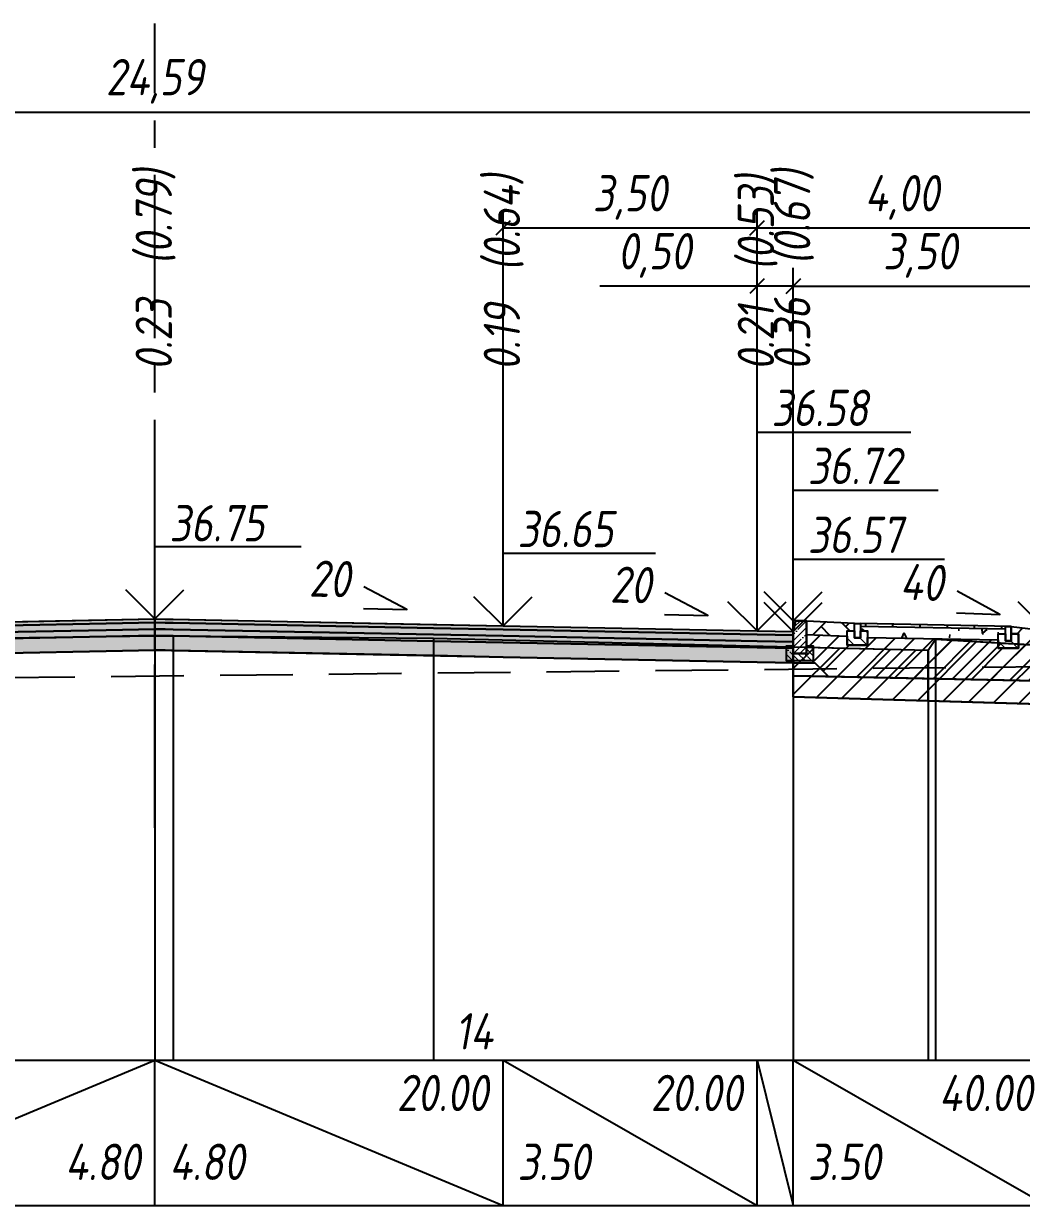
# Model space of a CAD drawing. Extents: x -717 to 1451, y -133302 to 233.
# Drawn here: x 190.2 to 259, y -111104 to -111022.5 of the extents above; entities that cross this region are included whole.
import ezdxf
from ezdxf.enums import TextEntityAlignment as Align

# ---------------------------------------------------------------- set-up
doc = ezdxf.new("R2010")
doc.units = 0
doc.linetypes.add('осевая2', pattern=[1.125, 0.75, -0.125, 0.125, -0.125])
doc.linetypes.add('штриховая', pattern=[0.75, 0.5, -0.25])
for name, color, linetype in [('Интерполированный поперечник', 2, 'Continuous'), ('КОД_399', 252, 'Continuous'), ('Код_514', 1, 'Continuous'), ('Контур_0', 7, 'Continuous'), ('Контур_2660', 7, 'Continuous'), ('Контур_400', 7, 'Continuous'), ('Контур_508', 7, 'Continuous'), ('Контур_512', 7, 'Continuous'), ('Контур_513', 7, 'Continuous'), ('Красный поперечник', 1, 'Continuous'), ('Объём_2501', 7, 'Continuous'), ('Объём_2650', 7, 'Continuous'), ('Объём_2660', 7, 'Continuous'), ('Ось', 1, 'осевая2'), ('Откосы', 7, 'Continuous'), ('Отметки покрытия', 7, 'Continuous'), ('Рабочие отметки', 7, 'Continuous'), ('Рабочие отметки доп.', 7, 'Continuous'), ('Слои выравнивания', 7, 'Continuous'), ('Таблица', 7, 'Continuous'), ('Уклоны проезжей части', 7, 'Continuous'), ('Черный поперечник', 3, 'Continuous')]:
    doc.layers.add(name, color=color, linetype=linetype)
for name, color, linetype, true_color in [('Контур_2540', 2, 'Continuous', 0xffff00), ('Контур_2570', 7, 'Continuous', 0x80ff00), ('Контур_2725', 7, 'Continuous', 0x323232), ('Контур_2760', 7, 'Continuous', 0x323232), ('Контур_2761', 7, 'Continuous', 0x323232), ('Контур_2762', 7, 'Continuous', 0x323232), ('Контур_2763', 7, 'Continuous', 0x323232), ('Контур_402', 7, 'Continuous', 0xff6464), ('Объём_2520', 7, 'Continuous', 0x80ffff), ('Объём_2540', 2, 'Continuous', 0xffff00), ('Объём_2563', 7, 'Continuous', 0xff8000), ('Объём_2600', 7, 'Continuous', 0x808000), ('Объём_2746', 2, 'Continuous', 0xffff00)]:
    doc.layers.add(name, color=color, linetype=linetype, true_color=true_color)
doc.styles.get("Standard").update_dxf_attribs({"font": 'txt', "height": 2.5})
doc.styles.add('М', font='romand.shx', dxfattribs={"width": 0.8, "oblique": 10, "height": 2.5})
doc.dimstyles.new('ISO-25', dxfattribs={"dimtxt": 2.5, "dimasz": 2.5, "dimexe": 1.25, "dimexo": 0.625, "dimtad": 1, "dimtxsty": 'Standard', "dimcen": 2.5, "dimadec": 0, "dimazin": 0, "dimtfac": 1, "dimtmove": 0, "dimatfit": 3, "dimfxl": 1, "dimarcsym": 0})

# ---------------------------------------------------------------- blocks, each defined once
blk = doc.blocks.new('_Oblique')
at = {"color": 0, "linetype": 'ByBlock', "lineweight": -2}
blk.add_line((-0.5, -0.5), (0.5, 0.5), dxfattribs=at)
blk = doc.blocks.new('*D3607')
at = {"color": 0, "lineweight": -2, "transparency": 16777216}
for p, q in [((243.276, -111063.893), (243.276, -111039.388)), ((260.776, -111063.843), (260.776, -111039.388)), ((243.276, -111040.638), (260.776, -111040.638))]:
    blk.add_line(p, q, dxfattribs=at)
at = {"layer": 'Defpoints', "color": 0, "transparency": 16777216}
for p in [(260.776, -111040.638), (243.276, -111064.518), (260.776, -111064.468)]:
    blk.add_point(p, dxfattribs=at)
at = {"color": 0, "lineweight": -2, "transparency": 16777216, "rotation": 180}
blk.add_blockref('_Oblique', (243.276, -111040.638), dxfattribs=at)
at = {"color": 0, "lineweight": -2, "transparency": 16777216}
blk.add_blockref('_Oblique', (260.776, -111040.638), dxfattribs=at)
at = {"color": 0, "transparency": 16777216, "insert": (252.026, -111038.525), "char_height": 2.5, "width": 9.58333, "attachment_point": 5, "style": 'М'}
blk.add_mtext('3,50', dxfattribs=at)
blk = doc.blocks.new('*D3609')
at = {"color": 0, "lineweight": -2, "transparency": 16777216}
for p, q in [((240.776, -111063.843), (240.776, -111039.388)), ((243.276, -111063.893), (243.276, -111039.388)), ((240.776, -111040.638), (229.957, -111040.638)), ((243.276, -111040.638), (240.776, -111040.638))]:
    blk.add_line(p, q, dxfattribs=at)
at = {"layer": 'Defpoints', "color": 0, "transparency": 16777216}
for p in [(243.276, -111040.638), (240.776, -111064.468), (243.276, -111064.518)]:
    blk.add_point(p, dxfattribs=at)
at = {"color": 0, "lineweight": -2, "transparency": 16777216, "rotation": 180}
blk.add_blockref('_Oblique', (240.776, -111040.638), dxfattribs=at)
at = {"color": 0, "lineweight": -2, "transparency": 16777216}
blk.add_blockref('_Oblique', (243.276, -111040.638), dxfattribs=at)
at = {"color": 0, "transparency": 16777216, "insert": (233.718, -111038.525), "char_height": 2.5, "width": 9.16667, "attachment_point": 5, "style": 'М'}
blk.add_mtext('0,50', dxfattribs=at)
blk = doc.blocks.new('*D3611')
at = {"color": 0, "lineweight": -2, "transparency": 16777216}
for p, q in [((223.276, -111063.493), (223.276, -111035.388)), ((240.776, -111063.843), (240.776, -111035.388)), ((240.776, -111036.638), (223.276, -111036.638))]:
    blk.add_line(p, q, dxfattribs=at)
at = {"layer": 'Defpoints', "color": 0, "transparency": 16777216}
for p in [(223.276, -111036.638), (223.276, -111064.118), (240.776, -111064.468)]:
    blk.add_point(p, dxfattribs=at)
at = {"color": 0, "lineweight": -2, "transparency": 16777216, "rotation": 180}
blk.add_blockref('_Oblique', (223.276, -111036.638), dxfattribs=at)
at = {"color": 0, "lineweight": -2, "transparency": 16777216}
blk.add_blockref('_Oblique', (240.776, -111036.638), dxfattribs=at)
at = {"color": 0, "transparency": 16777216, "insert": (232.026, -111034.525), "char_height": 2.5, "width": 9.58333, "attachment_point": 5, "style": 'М'}
blk.add_mtext('3,50', dxfattribs=at)
blk = doc.blocks.new('*D3612')
at = {"color": 0, "lineweight": -2, "transparency": 16777216}
for p, q in [((240.776, -111063.843), (240.776, -111035.388)), ((260.776, -111064.593), (260.776, -111035.388)), ((260.776, -111036.638), (240.776, -111036.638))]:
    blk.add_line(p, q, dxfattribs=at)
at = {"layer": 'Defpoints', "color": 0, "transparency": 16777216}
for p in [(240.776, -111036.638), (240.776, -111064.468), (260.776, -111065.218)]:
    blk.add_point(p, dxfattribs=at)
at = {"color": 0, "lineweight": -2, "transparency": 16777216, "rotation": 180}
blk.add_blockref('_Oblique', (240.776, -111036.638), dxfattribs=at)
at = {"color": 0, "lineweight": -2, "transparency": 16777216}
blk.add_blockref('_Oblique', (260.776, -111036.638), dxfattribs=at)
at = {"color": 0, "transparency": 16777216, "insert": (250.776, -111034.525), "char_height": 2.5, "width": 9.16667, "attachment_point": 5, "style": 'М'}
blk.add_mtext('4,00', dxfattribs=at)
blk = doc.blocks.new('*D3614')
at = {"color": 0, "lineweight": -2, "transparency": 16777216}
for p, q in [((137.811, -111064.593), (137.811, -111027.388)), ((260.776, -111064.593), (260.776, -111027.388)), ((137.811, -111028.638), (260.776, -111028.638))]:
    blk.add_line(p, q, dxfattribs=at)
at = {"layer": 'Defpoints', "color": 0, "transparency": 16777216}
for p in [(260.776, -111028.638), (137.811, -111065.218), (260.776, -111065.218)]:
    blk.add_point(p, dxfattribs=at)
at = {"color": 0, "lineweight": -2, "transparency": 16777216, "rotation": 180}
blk.add_blockref('_Oblique', (137.811, -111028.638), dxfattribs=at)
at = {"color": 0, "lineweight": -2, "transparency": 16777216}
blk.add_blockref('_Oblique', (260.776, -111028.638), dxfattribs=at)
at = {"color": 0, "transparency": 16777216, "insert": (199.293, -111026.525), "char_height": 2.5, "width": 12.5, "attachment_point": 5, "style": 'М'}
blk.add_mtext('24,59', dxfattribs=at)
blk = doc.blocks.new('БР100.30.18')
at = {"linetype": 'Continuous', "lineweight": 13}
h = blk.add_hatch(dxfattribs=at)
h.set_pattern_fill('ANSI35', scale=5)
h.set_pattern_definition([(45, (-1504.996, -4799.2297), (-0.88388348, 0.88388348), []), (45, (-1504.1121, -4799.2297), (-0.88388348, 0.88388348), [1.5625, -0.3125, 0, -0.3125])])
h.paths.add_polyline_path([(0.3, 3.47), (1.8, 3.47), (1.8, -1.03), (0, -1.03), (0, 1.97)])
h = blk.add_hatch(dxfattribs=at)
h.set_pattern_fill('ANSI35', scale=5, angle=90)
h.set_pattern_definition([(135, (-1504.996, -4800.7297), (-0.88388348, -0.88388348), []), (135, (-1504.996, -4799.8458), (-0.88388348, -0.88388348), [1.5625, -0.3125, 0, -0.3125])])
h.paths.add_polyline_path([(-1, -0.03), (0, -0.03), (0, -1.03), (1.8, -1.03), (1.8, -0.03), (2.8, -0.03), (2.8, -2.03), (-1, -2.03)])
at = {"color": 7, "lineweight": 30}
blk.add_lwpolyline([(1.8, -1.03), (0, -1.03), (0, 1.97), (0.3, 3.47), (1.8, 3.47)], close=True, dxfattribs=at)
at = {"linetype": 'Continuous'}
blk.add_lwpolyline([(0, -0.03), (-1, -0.03), (-1, -2.03), (2.8, -2.03), (2.8, -0.03), (1.8, -0.03)], dxfattribs=at)

msp = doc.modelspace()

# ---------------------------------------------------------------- hatches: boundary and pattern name
at = {"linetype": 'Continuous'}
h = msp.add_hatch(dxfattribs=at)
h.set_pattern_fill('AR-HBONE', color=253, scale=0.3)
h.set_pattern_definition([(45, (-51.7962, -116869.7397), (0, 1.69705627), [3.6, -1.2]), (135, (-50.9477, -116868.8912), (1e-16, 1.69705627), [3.6, -1.2])])
h.paths.add_polyline_path([(247.897, -111063.89), (247.897, -111064.89), (247.897, -111064.89)])
h.paths.add_polyline_path([(244.176, -111063.741), (247.497, -111063.89), (247.497, -111064.39), (246.997, -111064.39), (246.997, -111064.769), (244.175, -111064.642)])
h = msp.add_hatch(dxfattribs=at)
h.set_pattern_fill('ANSI31', color=256, scale=15, angle=45, style=0)
h.set_pattern_definition([(90, (-1664.2325, -116017.5212), (-1.875, 3e-16), [])])
h.paths.add_polyline_path([(257.892, -111064.096), (247.897, -111063.89), (247.897, -111064.09), (257.892, -111064.289)])
at = {"linetype": 'Continuous', "lineweight": 13}
h = msp.add_hatch(dxfattribs=at)
h.set_pattern_fill('ANSI35', scale=5, angle=90)
h.set_pattern_definition([(135, (-1620.187, -45336.2622), (-0.883883476, -0.883883476), []), (135, (-1620.187, -45335.3783), (-0.883883476, -0.883883476), [1.5625, -0.3125, 0, -0.3125])])
h.paths.add_polyline_path([(246.997, -111064.39), (247.496, -111064.39), (247.497, -111064.89), (247.897, -111064.89), (247.897, -111064.39), (248.397, -111064.39), (248.397, -111065.39), (246.997, -111065.39)])
h = msp.add_hatch(dxfattribs=at)
h.set_pattern_fill('ANSI35', scale=5, angle=90)
h.set_pattern_definition([(135, (-1609.7915, -45336.4683), (-0.883883476, -0.883883476), []), (135, (-1609.7915, -45335.5844), (-0.883883476, -0.883883476), [1.5625, -0.3125, 0, -0.3125])])
h.paths.add_polyline_path([(257.392, -111064.596), (257.892, -111064.596), (257.892, -111065.096), (258.292, -111065.096), (258.292, -111064.596), (258.792, -111064.596), (258.792, -111065.596), (257.392, -111065.596)])
at = {"layer": 'КОД_399'}
h = msp.add_hatch(dxfattribs=at)
h.set_pattern_fill('AR-CONC', scale=0.7, angle=45, style=0)
h.set_pattern_definition([(95, (-1664.3144, -116017.6105), (3.860864, 3.2396496), [0.525, -5.775]), (40, (-1664.3144, -116017.6105), (-4.409945, 3.036377), [0.42, -4.62]), (145.45144, (-1663.9927, -116017.3405), (-0.549081, 6.2760265), [0.4461813, -4.907995]), (91.1842, (-1665.3044, -116016.6205), (6.101854, 4.4632964), [0.7875, -8.6625]), (141.63564, (-1664.796, -116016.2486), (-0.1953, 9.447982), [0.669272, -7.361996]), (36.18416, (-1665.304, -116016.6205), (-0.1953, 9.447982), [0.63, -6.93]), (66, (-1664.562, -116016.373), (4.947401, 0.9616773), [0.525, -5.775]), (11, (-1664.562, -116016.373), (-2.38496, 4.793659), [0.42, -4.62]), (116.45144, (-1664.1496, -116016.293), (2.562441, 5.7553363), [0.4461813, -4.907995]), (82.5, (-1664.3144, -116017.6105), (-1.5875523, 1.7079287), [0, -4.564, 0, -4.69, 0, -4.6375]), (52.5, (-1664.3144, -116017.6105), (-0.6501106, 3.2543661), [0, -2.674, 0, -4.459, 0, -1.7675]), (12.5, (-1665.4182, -116018.7143), (2.7539272, 2.5306453), [0, -1.75, 0, -5.46, 0, -7.245]), (2.5, (-1665.9132, -116019.2092), (2.3911299, 3.3821186), [0, -2.275, 0, -3.626, 0, -5.145])])
h.paths.add_polyline_path([(257.392, -111064.596), (257.892, -111064.596), (257.892, -111064.289), (247.897, -111064.09), (247.897, -111064.39), (248.397, -111064.39), (248.397, -111064.85), (257.392, -111065.029)])
at = {"layer": 'Объём_2563'}
h = msp.add_hatch(dxfattribs=at)
h.set_pattern_fill('ANSI31', color=256, scale=0.3)
h.paths.add_polyline_path([(153.811, -111066.635), (152.892, -111067.554), (132.476, -111067.962), (137.811, -111064.405), (140.294, -111064.096), (140.294, -111064.596), (139.794, -111064.596), (139.794, -111065.596), (141.194, -111065.596), (141.194, -111065.029), (150.19, -111064.851), (150.19, -111065.39), (151.59, -111065.39), (151.59, -111064.769), (154.411, -111064.642), (154.412, -111065.456), (153.912, -111065.457), (153.913, -111066.457), (155.311, -111066.455), (155.311, -111066.605)])
h.paths.add_polyline_path([(264.389, -111067.928), (245.694, -111067.554), (244.776, -111066.635), (243.276, -111066.605), (243.276, -111066.455), (244.674, -111066.457), (244.675, -111065.457), (244.175, -111065.456), (244.175, -111064.642), (246.997, -111064.769), (246.997, -111065.39), (248.397, -111065.39), (248.397, -111064.85), (257.392, -111065.029), (257.392, -111065.596), (258.792, -111065.596), (258.792, -111064.596), (258.292, -111064.596), (258.292, -111064.096), (260.776, -111064.405), (264.389, -111066.814)])
at = {"layer": 'Объём_2600'}
h = msp.add_hatch(dxfattribs=at)
h.set_pattern_fill('ANSI31', color=6, scale=0.4)
h.paths.add_polyline_path([(114.982, -111069.709), (106.264, -111063.897), (106.418, -111063.908), (109.801, -111065.562), (115.56, -111069.335), (115.844, -111069.709)])
h.paths.add_polyline_path([(155.311, -111068.945), (129.855, -111069.709), (123.552, -111069.709), (124.011, -111069.19), (124.253, -111069.137), (124.342, -111069.018), (129.437, -111067.699), (133.733, -111066.931), (133.733, -111066.181), (138.477, -111065.804), (149.126, -111064.815), (149.627, -111065.565), (155.311, -111065.44)])
h.paths.add_polyline_path([(269.203, -111069.489), (268.731, -111069.489), (268.731, -111069.709), (243.276, -111068.945), (243.276, -111065.51), (252.565, -111065.734), (253.066, -111064.984), (259.647, -111065.356), (265.972, -111065.699), (265.972, -111066.449), (267.979, -111067.127), (271.108, -111067.506), (271.627, -111067.42), (271.627, -111067.872)])
at = {"layer": 'Слои выравнивания'}
for color, points in [(2, [(155.311, -111064.455), (157.811, -111064.405), (168.133, -111064.199), (175.311, -111064.055), (195.924, -111063.643), (199.293, -111063.576), (199.293, -111063.826), (195.924, -111063.893), (175.311, -111064.305), (168.133, -111064.449), (157.811, -111064.655), (155.311, -111064.705)]), (3, [(155.311, -111064.705), (157.811, -111064.655), (168.133, -111064.449), (175.311, -111064.305), (195.924, -111063.893), (199.293, -111063.826), (199.293, -111064.276), (195.924, -111064.343), (175.311, -111064.755), (168.133, -111064.899), (157.811, -111065.105), (155.311, -111065.155)]), (2, [(199.293, -111063.576), (199.999, -111063.59), (200.554, -111063.601), (218.478, -111063.96), (223.276, -111064.055), (240.776, -111064.405), (243.276, -111064.455), (243.276, -111064.705), (240.776, -111064.655), (223.276, -111064.305), (218.478, -111064.21), (200.554, -111063.851), (199.999, -111063.84), (199.293, -111063.826)]), (3, [(199.293, -111063.826), (199.999, -111063.84), (200.554, -111063.851), (218.478, -111064.21), (223.276, -111064.305), (240.776, -111064.655), (243.276, -111064.705), (243.276, -111065.155), (240.776, -111065.105), (223.276, -111064.755), (218.478, -111064.66), (200.554, -111064.301), (199.999, -111064.29), (199.293, -111064.276)]), (4, [(155.311, -111065.155), (157.811, -111065.105), (168.133, -111064.899), (175.311, -111064.755), (195.924, -111064.343), (199.293, -111064.276), (199.293, -111064.726), (195.924, -111064.793), (175.311, -111065.205), (168.133, -111065.349), (157.811, -111065.555), (155.311, -111065.605)]), (5, [(155.311, -111065.605), (157.811, -111065.555), (168.133, -111065.349), (175.311, -111065.205), (195.924, -111064.793), (199.293, -111064.726), (199.293, -111065.726), (195.924, -111065.793), (175.311, -111066.205), (168.133, -111066.349), (157.811, -111066.555), (155.311, -111066.605)]), (4, [(199.293, -111064.276), (199.999, -111064.29), (200.554, -111064.301), (218.478, -111064.66), (223.276, -111064.755), (240.776, -111065.105), (243.276, -111065.155), (243.276, -111065.605), (240.776, -111065.555), (223.276, -111065.205), (218.478, -111065.11), (200.554, -111064.751), (199.999, -111064.74), (199.293, -111064.726)]), (5, [(199.293, -111064.726), (199.999, -111064.74), (200.554, -111064.751), (218.478, -111065.11), (223.276, -111065.205), (240.776, -111065.555), (243.276, -111065.605), (243.276, -111066.605), (240.776, -111066.555), (223.276, -111066.205), (218.478, -111066.11), (200.554, -111065.751), (199.999, -111065.74), (199.293, -111065.726)])]:
    msp.add_hatch(color=color, dxfattribs=at).paths.add_polyline_path(points)

# ---------------------------------------------------------------- linework, layer by layer
for points in [[(247.497, -111063.89), (244.176, -111063.741), (244.175, -111064.642), (246.997, -111064.769), (246.997, -111064.39), (247.497, -111064.39), (247.497, -111063.89)], [(247.497, -111063.89), (247.897, -111063.89), (247.897, -111064.89), (247.497, -111064.89), (247.497, -111063.89)], [(258.292, -111064.096), (247.897, -111063.89)], [(247.897, -111064.39), (248.397, -111064.39), (248.397, -111065.39), (246.997, -111065.39), (246.997, -111064.39), (247.497, -111064.39), (247.497, -111064.89), (247.897, -111064.89), (247.897, -111064.39)], [(257.892, -111064.289), (247.897, -111064.09)], [(248.397, -111064.85), (257.392, -111065.029)], [(258.292, -111064.596), (258.792, -111064.596), (258.792, -111065.596), (257.392, -111065.596), (257.392, -111064.596), (257.892, -111064.596), (257.892, -111065.096), (258.292, -111065.096), (258.292, -111064.596)], [(257.892, -111064.096), (258.292, -111064.096), (258.292, -111065.096), (257.892, -111065.096), (257.892, -111064.096)]]:
    msp.add_lwpolyline(points)
at = {"layer": 'Интерполированный поперечник', "linetype": 'штриховая', "ltscale": 10, "flags": 128}
msp.add_lwpolyline([(121.289, -111068.33), (268.138, -111066.775)], dxfattribs=at)
at = {"layer": 'Код_514'}
for p, q in [((175.311, -111104), (199.293, -111094)), ((199.293, -111104), (199.293, -111094)), ((199.293, -111094), (223.276, -111104)), ((223.276, -111104), (223.276, -111094)), ((223.276, -111094), (240.776, -111104)), ((240.776, -111104), (240.776, -111094)), ((240.776, -111094), (243.276, -111104)), ((243.276, -111104), (243.276, -111094)), ((243.276, -111104), (243.276, -111094)), ((243.276, -111094), (260.776, -111104))]:
    msp.add_line(p, q, dxfattribs=at)
at = {"layer": 'Контур_0', "color": 250, "flags": 128}
for points in [[(243.276, -111067.505), (243.276, -111066.605), (244.776, -111066.635), (245.694, -111067.554), (243.276, -111067.505), (243.276, -111067.505)], [(243.276, -111066.605), (244.776, -111066.635), (245.694, -111067.554), (264.389, -111067.928)]]:
    msp.add_lwpolyline(points, dxfattribs=at)
at = {"layer": 'Контур_2540', "flags": 128}
msp.add_lwpolyline([(268.731, -111069.709), (243.276, -111068.945), (243.276, -111067.505), (264.389, -111067.928), (264.389, -111068.016), (266.597, -111069.489), (268.4, -111069.489), (268.731, -111069.709), (268.731, -111069.709)], dxfattribs=at)
at = {"layer": 'Контур_2570', "flags": 128}
msp.add_lwpolyline([(168.133, -111065.157), (199.293, -111064.749), (200.554, -111064.733), (218.478, -111064.912), (252.565, -111065.734), (253.066, -111064.984), (259.647, -111065.356), (265.972, -111065.699), (265.972, -111066.449), (267.979, -111067.127), (271.108, -111067.506), (271.108, -111067.506), (275.846, -111066.723), (279.835, -111066.618), (286.346, -111066.772), (296.627, -111066.645)], dxfattribs=at)
at = {"layer": 'Контур_2660', "flags": 128}
msp.add_lwpolyline([(243.276, -111068.945), (268.731, -111069.709)], dxfattribs=at)
at = {"layer": 'Контур_2725', "flags": 128}
msp.add_lwpolyline([(155.311, -111066.605), (157.811, -111066.555), (168.133, -111066.349), (175.311, -111066.205), (195.924, -111065.793), (199.293, -111065.726), (199.999, -111065.74), (200.554, -111065.751), (218.478, -111066.11), (223.276, -111066.205), (240.776, -111066.555), (243.276, -111066.605)], dxfattribs=at)
at = {"layer": 'Контур_2760', "flags": 128}
msp.add_lwpolyline([(155.311, -111064.455), (157.811, -111064.405), (168.133, -111064.199), (175.311, -111064.055), (195.924, -111063.643), (199.293, -111063.576), (199.999, -111063.59), (200.554, -111063.601), (218.478, -111063.96), (223.276, -111064.055), (240.776, -111064.405), (243.276, -111064.455)], dxfattribs=at)
at = {"layer": 'Контур_2761', "flags": 128}
msp.add_lwpolyline([(155.311, -111064.705), (157.811, -111064.655), (168.133, -111064.449), (175.311, -111064.305), (195.924, -111063.893), (199.293, -111063.826), (199.999, -111063.84), (200.554, -111063.851), (218.478, -111064.21), (223.276, -111064.305), (240.776, -111064.655), (243.276, -111064.705)], dxfattribs=at)
at = {"layer": 'Контур_2762', "flags": 128}
msp.add_lwpolyline([(155.311, -111065.155), (157.811, -111065.105), (168.133, -111064.899), (175.311, -111064.755), (195.924, -111064.343), (199.293, -111064.276), (199.999, -111064.29), (200.554, -111064.301), (218.478, -111064.66), (223.276, -111064.755), (240.776, -111065.105), (243.276, -111065.155)], dxfattribs=at)
at = {"layer": 'Контур_2763', "flags": 128}
msp.add_lwpolyline([(155.311, -111065.605), (157.811, -111065.555), (168.133, -111065.349), (175.311, -111065.205), (195.924, -111064.793), (199.293, -111064.726), (199.999, -111064.74), (200.554, -111064.751), (218.478, -111065.11), (223.276, -111065.205), (240.776, -111065.555), (243.276, -111065.605)], dxfattribs=at)
at = {"layer": 'Контур_400', "flags": 128}
for points in [[(155.311, -111064.455), (157.811, -111064.405), (157.811, -111064.405), (157.811, -111064.405), (157.811, -111064.405), (157.811, -111064.405), (157.811, -111064.405), (175.311, -111064.055), (199.293, -111063.576)], [(199.293, -111063.576), (223.276, -111064.055), (240.776, -111064.405), (240.776, -111064.405), (240.776, -111064.405), (240.776, -111064.405), (240.776, -111064.405), (240.776, -111064.405), (243.276, -111064.455)]]:
    msp.add_lwpolyline(points, dxfattribs=at)
at = {"layer": 'Контур_402', "flags": 128}
msp.add_lwpolyline([(129.855, -111069.709), (155.311, -111068.945), (155.311, -111066.605), (199.293, -111065.726), (243.276, -111066.605), (243.276, -111068.945), (268.731, -111069.709)], dxfattribs=at)
at = {"layer": 'Контур_508', "flags": 128}
msp.add_lwpolyline([(105, -111063.054), (117.669, -111071.5), (117.669, -111072.702), (121.116, -111075), (121.419, -111075), (123.419, -111075), (123.722, -111075), (127.169, -111072.702), (127.169, -111071.5), (129.855, -111069.709), (155.311, -111068.945), (155.311, -111066.605), (199.293, -111065.726), (243.276, -111066.605), (243.276, -111068.945), (268.731, -111069.709), (268.731, -111069.489), (268.9, -111069.489), (269.203, -111069.489), (271.627, -111067.872)], dxfattribs=at)
at = {"layer": 'Контур_512', "flags": 128}
msp.add_lwpolyline([(243.276, -111068.945), (268.731, -111069.709), (268.731, -111069.489), (268.9, -111069.489), (269.203, -111069.489), (271.627, -111067.872)], dxfattribs=at)
at = {"layer": 'Контур_513', "flags": 128}
msp.add_lwpolyline([(105, -111063.054), (117.669, -111071.5), (117.669, -111072.702), (121.116, -111075), (121.419, -111075), (123.419, -111075), (123.722, -111075), (127.169, -111072.702), (127.169, -111071.5), (129.855, -111069.709), (155.311, -111068.945), (155.311, -111066.605), (199.293, -111065.726), (243.276, -111066.605), (243.276, -111068.945), (268.731, -111069.709), (268.731, -111069.489), (268.9, -111069.489), (269.203, -111069.489), (271.627, -111067.872)], dxfattribs=at)
at = {"layer": 'Красный поперечник'}
for p, q in [((175.311, -111064.055), (199.293, -111063.576)), ((199.293, -111063.576), (223.276, -111064.055)), ((223.276, -111064.055), (240.776, -111064.405)), ((240.776, -111064.405), (243.276, -111064.455)), ((243.276, -111068.945), (243.276, -111094))]:
    msp.add_line(p, q, dxfattribs=at)
at = {"layer": 'Объём_2501', "flags": 128}
for points in [[(155.311, -111064.455), (157.811, -111064.405), (157.811, -111064.405), (157.811, -111064.405), (157.811, -111064.405), (157.811, -111064.405), (157.811, -111064.405), (175.311, -111064.055), (199.293, -111063.576)], [(199.293, -111063.576), (223.276, -111064.055), (240.776, -111064.405), (240.776, -111064.405), (240.776, -111064.405), (240.776, -111064.405), (240.776, -111064.405), (240.776, -111064.405), (243.276, -111064.455)]]:
    msp.add_lwpolyline(points, dxfattribs=at)
at = {"layer": 'Объём_2520', "color": 250, "flags": 128}
msp.add_lwpolyline([(243.276, -111067.505), (243.276, -111066.605), (244.776, -111066.635), (245.694, -111067.554), (243.276, -111067.505), (243.276, -111067.505)], dxfattribs=at)
at = {"layer": 'Объём_2540', "flags": 128}
msp.add_lwpolyline([(268.731, -111069.709), (243.276, -111068.945), (243.276, -111067.505), (264.389, -111067.928), (264.389, -111068.016), (266.597, -111069.489), (268.4, -111069.489), (268.731, -111069.709), (268.731, -111069.709)], dxfattribs=at)
at = {"layer": 'Объём_2563', "color": 250, "flags": 128}
msp.add_lwpolyline([(264.389, -111067.928), (245.694, -111067.554), (244.776, -111066.635), (243.276, -111066.605), (243.276, -111066.455), (244.674, -111066.457), (244.675, -111065.457), (244.175, -111065.456), (244.175, -111064.642), (246.997, -111064.769), (246.997, -111065.39), (248.397, -111065.39), (248.397, -111064.85), (257.392, -111065.029), (257.392, -111065.596), (258.792, -111065.596), (258.792, -111064.596), (258.292, -111064.596), (258.292, -111064.096), (260.776, -111064.405), (264.389, -111066.814), (264.389, -111067.928), (264.389, -111067.928)], dxfattribs=at)
at = {"layer": 'Объём_2650', "color": 6, "flags": 128}
msp.add_lwpolyline([(269.203, -111069.489), (268.731, -111069.489), (268.731, -111069.709), (243.276, -111068.945), (243.276, -111065.51), (252.565, -111065.734), (253.066, -111064.984), (259.647, -111065.356), (265.972, -111065.699), (265.972, -111066.449), (267.979, -111067.127), (271.108, -111067.506), (271.627, -111067.42), (271.627, -111067.872), (269.203, -111069.489), (269.203, -111069.489)], dxfattribs=at)
at = {"layer": 'Объём_2660', "flags": 128}
msp.add_lwpolyline([(243.276, -111068.945), (268.731, -111069.709)], dxfattribs=at)
at = {"layer": 'Объём_2746', "flags": 128}
msp.add_lwpolyline([(271.108, -111067.506), (271.627, -111067.42), (271.627, -111067.872), (269.203, -111069.489), (268.731, -111069.489), (268.731, -111069.709), (252.565, -111069.224), (252.565, -111065.734), (253.066, -111064.984), (262.427, -111065.507), (266.9, -111068.489), (268.9, -111068.489), (270.487, -111067.431), (271.108, -111067.506), (271.108, -111067.506)], dxfattribs=at)
at = {"layer": 'Ось', "ltscale": 15}
msp.add_line((199.293, -111077.971), (199.293, -111022.547), dxfattribs=at)
at = {"layer": 'Откосы', "color": 1, "flags": 128}
for points in [[(213.654, -111062.863), (216.653, -111062.923), (213.684, -111061.363)], [(234.395, -111063.278), (237.394, -111063.338), (234.425, -111061.778)], [(254.514, -111063.154), (257.511, -111063.274), (254.573, -111061.655)]]:
    msp.add_lwpolyline(points, dxfattribs=at)
at = {"layer": 'Отметки покрытия', "color": 1}
for p, q in [((240.776, -111064.405), (240.776, -111050.705)), ((240.776, -111050.705), (251.378, -111050.705)), ((243.276, -111063.705), (243.276, -111054.705)), ((243.276, -111054.705), (253.253, -111054.705)), ((199.293, -111063.576), (199.293, -111058.576)), ((199.293, -111058.576), (209.365, -111058.576)), ((223.276, -111064.055), (223.276, -111059.055)), ((223.276, -111059.055), (233.789, -111059.055)), ((243.276, -111064.455), (243.276, -111059.455)), ((243.276, -111059.455), (253.683, -111059.455)), ((199.293, -111063.576), (197.293, -111061.576)), ((199.293, -111063.576), (201.293, -111061.576)), ((223.276, -111064.055), (221.276, -111062.055)), ((223.276, -111064.055), (225.276, -111062.055)), ((240.776, -111064.405), (238.776, -111062.405)), ((240.776, -111064.405), (242.776, -111062.405)), ((243.276, -111063.705), (241.276, -111061.705)), ((243.276, -111063.705), (245.276, -111061.705)), ((260.776, -111064.405), (258.776, -111062.405)), ((243.276, -111064.455), (241.276, -111062.455)), ((243.276, -111064.455), (245.276, -111062.455))]:
    msp.add_line(p, q, dxfattribs=at)
at = {"layer": 'Слои выравнивания'}
for p, q in [((199.293, -111063.576), (199.293, -111094)), ((243.276, -111064.455), (243.276, -111094))]:
    msp.add_line(p, q, dxfattribs=at)
at = {"layer": 'Слои выравнивания', "color": 2, "flags": 128}
for points in [[(155.311, -111064.455), (157.811, -111064.405), (168.133, -111064.199), (175.311, -111064.055), (195.924, -111063.643), (199.293, -111063.576), (199.293, -111063.826), (195.924, -111063.893), (175.311, -111064.305), (168.133, -111064.449), (157.811, -111064.655), (155.311, -111064.705)], [(199.293, -111063.576), (199.999, -111063.59), (200.554, -111063.601), (218.478, -111063.96), (223.276, -111064.055), (240.776, -111064.405), (243.276, -111064.455), (243.276, -111064.705), (240.776, -111064.655), (223.276, -111064.305), (218.478, -111064.21), (200.554, -111063.851), (199.999, -111063.84), (199.293, -111063.826)]]:
    msp.add_lwpolyline(points, close=True, dxfattribs=at)
at = {"layer": 'Слои выравнивания', "color": 3, "flags": 128}
for points in [[(155.311, -111064.705), (157.811, -111064.655), (168.133, -111064.449), (175.311, -111064.305), (195.924, -111063.893), (199.293, -111063.826), (199.293, -111064.276), (195.924, -111064.343), (175.311, -111064.755), (168.133, -111064.899), (157.811, -111065.105), (155.311, -111065.155)], [(199.293, -111063.826), (199.999, -111063.84), (200.554, -111063.851), (218.478, -111064.21), (223.276, -111064.305), (240.776, -111064.655), (243.276, -111064.705), (243.276, -111065.155), (240.776, -111065.105), (223.276, -111064.755), (218.478, -111064.66), (200.554, -111064.301), (199.999, -111064.29), (199.293, -111064.276)]]:
    msp.add_lwpolyline(points, close=True, dxfattribs=at)
at = {"layer": 'Слои выравнивания', "color": 4, "flags": 128}
for points in [[(155.311, -111065.155), (157.811, -111065.105), (168.133, -111064.899), (175.311, -111064.755), (195.924, -111064.343), (199.293, -111064.276), (199.293, -111064.726), (195.924, -111064.793), (175.311, -111065.205), (168.133, -111065.349), (157.811, -111065.555), (155.311, -111065.605)], [(199.293, -111064.276), (199.999, -111064.29), (200.554, -111064.301), (218.478, -111064.66), (223.276, -111064.755), (240.776, -111065.105), (243.276, -111065.155), (243.276, -111065.605), (240.776, -111065.555), (223.276, -111065.205), (218.478, -111065.11), (200.554, -111064.751), (199.999, -111064.74), (199.293, -111064.726)]]:
    msp.add_lwpolyline(points, close=True, dxfattribs=at)
at = {"layer": 'Слои выравнивания', "color": 5, "flags": 128}
for points in [[(155.311, -111065.605), (157.811, -111065.555), (168.133, -111065.349), (175.311, -111065.205), (195.924, -111064.793), (199.293, -111064.726), (199.293, -111065.726), (195.924, -111065.793), (175.311, -111066.205), (168.133, -111066.349), (157.811, -111066.555), (155.311, -111066.605)], [(199.293, -111064.726), (199.999, -111064.74), (200.554, -111064.751), (218.478, -111065.11), (223.276, -111065.205), (240.776, -111065.555), (243.276, -111065.605), (243.276, -111066.605), (240.776, -111066.555), (223.276, -111066.205), (218.478, -111066.11), (200.554, -111065.751), (199.999, -111065.74), (199.293, -111065.726)]]:
    msp.add_lwpolyline(points, close=True, dxfattribs=at)
at = {"layer": 'Таблица'}
for p, q in [((80, -111094), (296.627, -111094)), ((80, -111104), (296.627, -111104))]:
    msp.add_line(p, q, dxfattribs=at)
at = {"layer": 'Уклоны проезжей части', "color": 1, "flags": 128}
for points in [[(213.654, -111062.863), (216.653, -111062.923), (213.684, -111061.363)], [(234.395, -111063.278), (237.394, -111063.338), (234.425, -111061.778)], [(254.514, -111063.154), (257.511, -111063.274), (254.573, -111061.655)]]:
    msp.add_lwpolyline(points, dxfattribs=at)
at = {"layer": 'Черный поперечник', "color": 7}
for p, q in [((199.293, -111064.749), (199.293, -111094)), ((200.554, -111064.733), (200.554, -111094)), ((218.478, -111064.912), (218.478, -111094)), ((253.066, -111064.984), (253.066, -111094)), ((252.565, -111065.734), (252.565, -111094))]:
    msp.add_line(p, q, dxfattribs=at)
at = {"layer": 'Черный поперечник', "flags": 128}
msp.add_lwpolyline([(168.133, -111065.157), (199.293, -111064.749), (200.554, -111064.733), (218.478, -111064.912), (252.565, -111065.734), (253.066, -111064.984), (259.647, -111065.356), (265.972, -111065.699), (267.979, -111066.377), (271.108, -111066.756), (275.846, -111065.973), (279.835, -111065.868), (286.346, -111066.022), (296.627, -111065.895)], dxfattribs=at)

# ---------------------------------------------------------------- block references
at = {"lineweight": 18, "xscale": 0.5, "yscale": 0.5, "zscale": 0.5, "rotation": 359.9444632229611}
msp.add_blockref('БР100.30.18', (243.275, -111065.439), dxfattribs=at)

# ---------------------------------------------------------------- texts
at = {"layer": 'Код_514', "style": 'М', "oblique": 10, "width": 0.8}
for s, p in [('20.00', (222.276, -111095)), ('20.00', (239.776, -111095)), ('40.00', (259.776, -111095))]:
    msp.add_text(s, height=2.5, dxfattribs=at).set_placement(p, align=Align.TOP_RIGHT)
msp.add_text('4.80', height=2.5, dxfattribs=at).set_placement((198.293, -111103), align=Align.BOTTOM_RIGHT)
for s, p in [('4.80', (200.293, -111103)), ('3.50', (224.276, -111103)), ('3.50', (244.276, -111103))]:
    msp.add_text(s, height=2.5, dxfattribs=at).set_placement(p, align=Align.BOTTOM_LEFT)
at = {"layer": 'Откосы', "color": 1, "style": 'М', "oblique": 10, "width": 0.8}
for s, rotation, p in [('20', 358.85423, (211.304, -111062.816)), ('20', 358.85423, (232.046, -111063.231)), ('40', 357.70938, (252.065, -111063.056))]:
    msp.add_text(s, height=2.5, rotation=rotation, dxfattribs=at).set_placement(p, align=Align.BOTTOM_CENTER)
at = {"layer": 'Отметки покрытия', "color": 1, "style": 'М', "oblique": 10, "width": 0.8}
for s, p in [('36.58', (241.776, -111051.033)), ('36.72', (244.276, -111055.033)), ('36.75', (200.293, -111058.982)), ('36.65', (224.276, -111059.383)), ('36.57', (244.276, -111059.783))]:
    msp.add_text(s, height=2.5, dxfattribs=at).set_placement(p, align=Align.BOTTOM_LEFT)
at = {"layer": 'Рабочие отметки', "color": 1, "style": 'М', "oblique": 10, "width": 0.8}
for s, p in [('0.23', (199.215, -111046.455)), ('0.19', (223.197, -111046.455)), ('0.21', (240.697, -111046.455)), ('0.36', (243.197, -111046.455))]:
    msp.add_text(s, height=2.5, rotation=90, dxfattribs=at).set_placement(p, align=Align.MIDDLE_LEFT)
at = {"layer": 'Рабочие отметки доп.', "color": 1, "style": 'М', "oblique": 10, "width": 0.8}
for s, p in [('(0.79)', (199.215, -111039.155)), ('(0.64)', (223.197, -111039.605)), ('(0.53)', (240.697, -111039.555)), ('(0.67)', (243.197, -111039.155))]:
    msp.add_text(s, height=2.5, rotation=90, dxfattribs=at).set_placement(p, align=Align.MIDDLE_LEFT)
at = {"layer": 'Слои выравнивания', "style": 'М', "oblique": 10, "width": 0.8}
msp.add_text('14', height=2.5, dxfattribs=at).set_placement((221.284, -111094), align=Align.BOTTOM_CENTER)
at = {"layer": 'Уклоны проезжей части', "color": 1, "style": 'М', "oblique": 10, "width": 0.8}
for s, rotation, p in [('20', 358.85423, (232.046, -111063.231)), ('40', 357.70938, (252.065, -111063.056))]:
    msp.add_text(s, height=2.5, rotation=rotation, dxfattribs=at).set_placement(p, align=Align.BOTTOM_CENTER)

# ---------------------------------------------------------------- dimensions: what is measured, and where the dimension line sits
at = {"color": 5}
for base, p1, p2, picture, middle in [((260.776, -111028.638), (137.811, -111065.218), (260.776, -111065.218), '*D3614', (199.293, -111026.525)), ((260.776, -111040.638), (243.276, -111064.518), (260.776, -111064.468), '*D3607', (252.026, -111038.525))]:
    dim = msp.add_linear_dim(base=base, p1=p1, p2=p2, angle=180, dimstyle='ISO-25', override={"dimasz": 1, "dimlfac": 0.2, "dimzin": 0, "dimtxsty": 'М', "dimblk1": 'Oblique', "dimblk2": 'Oblique', "dimsah": 1}, dxfattribs=at)
    dim.commit()
    dim.dimension.update_dxf_attribs({"geometry": picture, "text_midpoint": middle})
for base, p1, p2, picture, middle in [((223.276, -111036.638), (240.776, -111064.468), (223.276, -111064.118), '*D3611', (232.026, -111034.525)), ((240.776, -111036.638), (260.776, -111065.218), (240.776, -111064.468), '*D3612', (250.776, -111034.525))]:
    dim = msp.add_linear_dim(base=base, p1=p1, p2=p2, dimstyle='ISO-25', override={"dimasz": 1, "dimlfac": 0.2, "dimzin": 0, "dimtxsty": 'М', "dimblk1": 'Oblique', "dimblk2": 'Oblique', "dimsah": 1}, dxfattribs=at)
    dim.commit()
    dim.dimension.update_dxf_attribs({"geometry": picture, "text_midpoint": middle})
dim = msp.add_linear_dim(base=(243.276, -111040.638), p1=(240.776, -111064.468), p2=(243.276, -111064.518), angle=180, dimstyle='ISO-25', override={"dimasz": 1, "dimlfac": 0.2, "dimzin": 0, "dimtxsty": 'М', "dimblk1": 'Oblique', "dimblk2": 'Oblique', "dimsah": 1}, dxfattribs=at)
dim.commit()
dim.dimension.update_dxf_attribs({"geometry": '*D3609', "text_midpoint": (233.718, -111040.638), "dimtype": 160})

doc.saveas('drawing.dxf')
